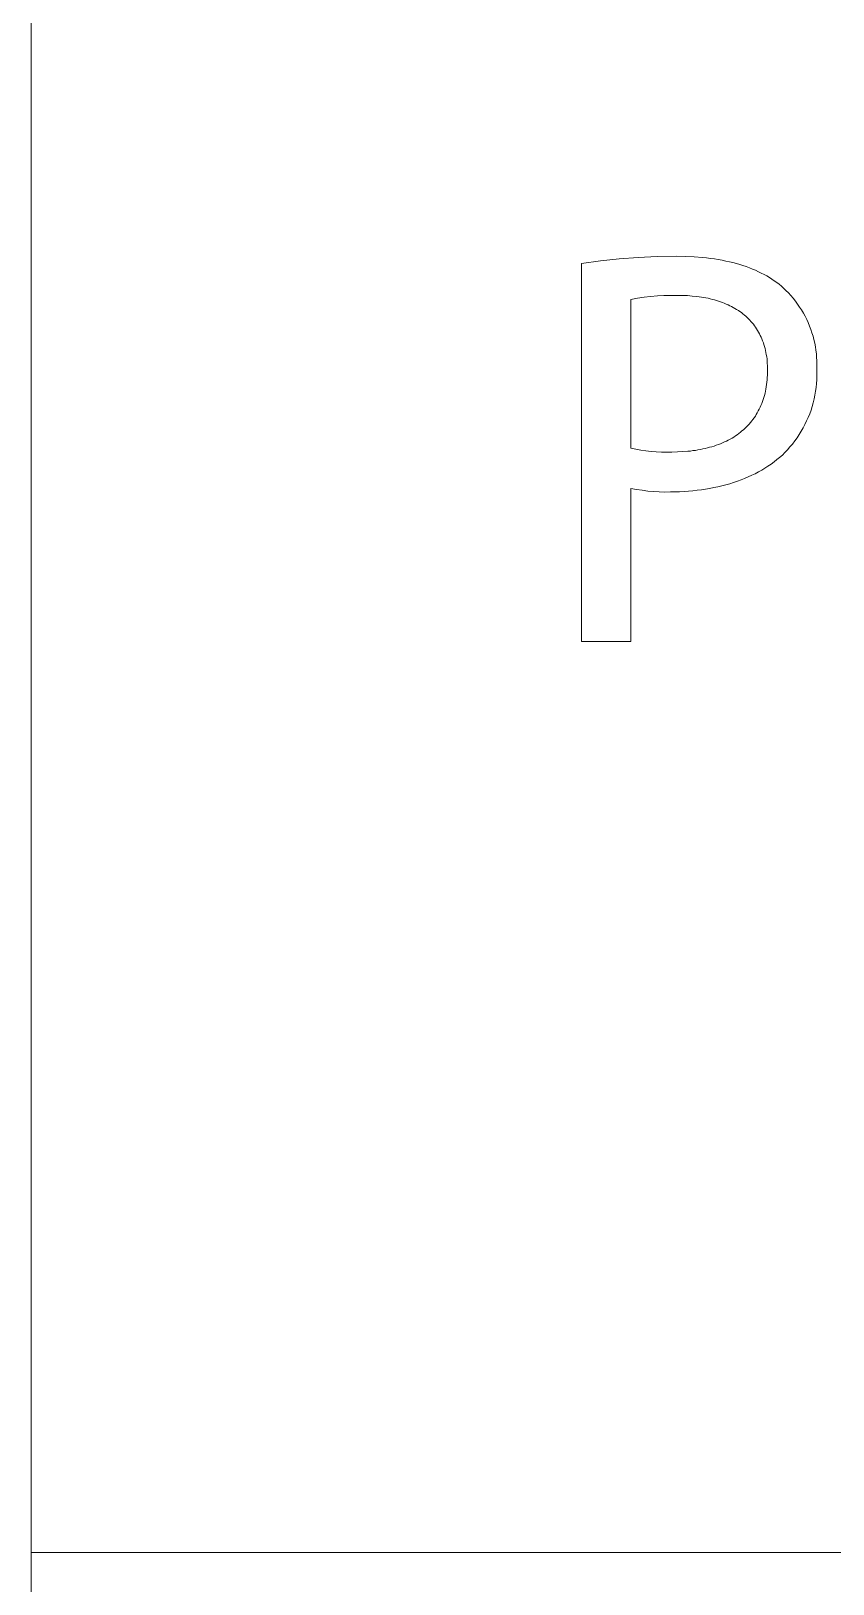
# Model space of a CAD drawing. Header units: millimetres. Extents: x 0 to 4030, y -54 to 2762.
# Drawn here: x 2507.2 to 2564.2, y 56.8 to 167.2 of the extents above; entities that cross this region are included whole.
import ezdxf

# ---------------------------------------------------------------- set-up
doc = ezdxf.new("R2010")
doc.units = ezdxf.units.MM
doc.header["$MEASUREMENT"] = 0
doc.layers.add('Domyślny', color=7, linetype='Continuous', true_color=0x000000)

msp = doc.modelspace()

# ---------------------------------------------------------------- linework, layer by layer
at = {"layer": 'Domyślny', "color": 18, "lineweight": 15, "true_color": 0x000000}
for p, q in [((2507.18, -53.58), (2507.18, 396.95)), ((2546.35, 150.68), (2547.69, 150.87)), ((2546.35, 123.81), (2546.35, 150.68)), ((2547.69, 150.87), (2549.03, 151.02)), ((2549.03, 151.02), (2550.38, 151.12)), ((2550.38, 151.12), (2551.73, 151.18)), ((2551.73, 151.18), (2553.09, 151.2)), ((2553.09, 151.2), (2553.73, 151.19)), ((2553.73, 151.19), (2554.35, 151.16)), ((2554.35, 151.16), (2554.94, 151.11)), ((2554.94, 151.11), (2555.23, 151.08)), ((2555.23, 151.08), (2555.52, 151.05)), ((2555.52, 151.05), (2555.8, 151.01)), ((2555.8, 151.01), (2556.07, 150.96)), ((2556.07, 150.96), (2556.34, 150.92)), ((2556.34, 150.92), (2556.6, 150.86)), ((2556.6, 150.86), (2556.86, 150.81)), ((2556.86, 150.81), (2557.11, 150.75)), ((2557.11, 150.75), (2557.36, 150.68)), ((2557.36, 150.68), (2557.6, 150.61)), ((2557.6, 150.61), (2557.83, 150.54)), ((2557.83, 150.54), (2558.06, 150.46)), ((2558.06, 150.46), (2558.29, 150.37)), ((2558.29, 150.37), (2558.51, 150.29)), ((2558.51, 150.29), (2558.72, 150.2)), ((2558.72, 150.2), (2558.93, 150.1)), ((2558.93, 150.1), (2559.13, 150)), ((2559.13, 150), (2559.33, 149.9)), ((2559.33, 149.9), (2559.52, 149.8)), ((2559.52, 149.8), (2559.71, 149.69)), ((2559.71, 149.69), (2559.89, 149.57)), ((2559.89, 149.57), (2560.06, 149.45)), ((2560.06, 149.45), (2560.23, 149.33)), ((2560.23, 149.33), (2560.4, 149.21)), ((2560.4, 149.21), (2560.56, 149.08)), ((2560.56, 149.08), (2560.71, 148.94)), ((2550.32, 148.21), (2549.85, 148.13)), ((2549.85, 148.13), (2549.85, 137.56)), ((2550.79, 148.29), (2550.32, 148.21)), ((2551.26, 148.34), (2550.79, 148.29)), ((2551.74, 148.39), (2551.26, 148.34)), ((2552.21, 148.41), (2551.74, 148.39)), ((2552.69, 148.42), (2552.21, 148.41)), ((2553.17, 148.42), (2552.69, 148.42)), ((2553.52, 148.42), (2553.17, 148.42)), ((2553.88, 148.4), (2553.52, 148.42)), ((2554.22, 148.37), (2553.88, 148.4)), ((2554.55, 148.34), (2554.22, 148.37)), ((2554.88, 148.29), (2554.55, 148.34)), ((2555.04, 148.27), (2554.88, 148.29)), ((2555.19, 148.24), (2555.04, 148.27)), ((2555.35, 148.21), (2555.19, 148.24)), ((2555.5, 148.17), (2555.35, 148.21)), ((2555.65, 148.13), (2555.5, 148.17)), ((2555.8, 148.09), (2555.65, 148.13)), ((2555.95, 148.05), (2555.8, 148.09)), ((2556.09, 148.01), (2555.95, 148.05)), ((2556.23, 147.96), (2556.09, 148.01)), ((2556.37, 147.91), (2556.23, 147.96)), ((2560.71, 148.94), (2560.89, 148.77)), ((2560.89, 148.77), (2561.07, 148.59)), ((2561.07, 148.59), (2561.24, 148.4)), ((2561.24, 148.4), (2561.41, 148.21)), ((2561.41, 148.21), (2561.57, 148.01)), ((2561.57, 148.01), (2561.72, 147.8)), ((2556.5, 147.86), (2556.37, 147.91)), ((2556.64, 147.8), (2556.5, 147.86)), ((2556.77, 147.74), (2556.64, 147.8)), ((2556.89, 147.68), (2556.77, 147.74)), ((2557.02, 147.62), (2556.89, 147.68)), ((2557.14, 147.55), (2557.02, 147.62)), ((2557.26, 147.49), (2557.14, 147.55)), ((2557.38, 147.42), (2557.26, 147.49)), ((2557.5, 147.34), (2557.38, 147.42)), ((2557.61, 147.27), (2557.5, 147.34)), ((2557.72, 147.19), (2557.61, 147.27)), ((2557.82, 147.11), (2557.72, 147.19)), ((2557.93, 147.02), (2557.82, 147.11)), ((2558.03, 146.93), (2557.93, 147.02)), ((2558.13, 146.85), (2558.03, 146.93)), ((2558.22, 146.75), (2558.13, 146.85)), ((2561.72, 147.8), (2561.86, 147.59)), ((2561.86, 147.59), (2562, 147.38)), ((2562, 147.38), (2562.13, 147.16)), ((2562.13, 147.16), (2562.25, 146.94)), ((2562.25, 146.94), (2562.37, 146.71)), ((2558.31, 146.66), (2558.22, 146.75)), ((2558.4, 146.56), (2558.31, 146.66)), ((2558.49, 146.46), (2558.4, 146.56)), ((2558.57, 146.36), (2558.49, 146.46)), ((2558.65, 146.25), (2558.57, 146.36)), ((2558.73, 146.15), (2558.65, 146.25)), ((2558.8, 146.04), (2558.73, 146.15)), ((2558.87, 145.92), (2558.8, 146.04)), ((2558.94, 145.81), (2558.87, 145.92)), ((2559, 145.69), (2558.94, 145.81)), ((2562.37, 146.71), (2562.47, 146.48)), ((2562.47, 146.48), (2562.57, 146.24)), ((2562.57, 146.24), (2562.66, 146)), ((2562.66, 146), (2562.74, 145.76)), ((2562.74, 145.76), (2562.82, 145.52)), ((2559.06, 145.57), (2559, 145.69)), ((2559.12, 145.44), (2559.06, 145.57)), ((2559.18, 145.32), (2559.12, 145.44)), ((2559.23, 145.19), (2559.18, 145.32)), ((2559.28, 145.05), (2559.23, 145.19)), ((2559.32, 144.92), (2559.28, 145.05)), ((2559.36, 144.78), (2559.32, 144.92)), ((2559.4, 144.64), (2559.36, 144.78)), ((2559.43, 144.5), (2559.4, 144.64)), ((2562.82, 145.52), (2562.88, 145.27)), ((2562.88, 145.27), (2562.94, 145.02)), ((2562.94, 145.02), (2562.98, 144.77)), ((2562.98, 144.77), (2563.02, 144.52)), ((2559.46, 144.35), (2559.43, 144.5)), ((2559.49, 144.21), (2559.46, 144.35)), ((2559.52, 144.06), (2559.49, 144.21)), ((2559.54, 143.9), (2559.52, 144.06)), ((2559.55, 143.75), (2559.54, 143.9)), ((2559.56, 143.59), (2559.55, 143.75)), ((2559.57, 143.42), (2559.56, 143.59)), ((2563.02, 144.52), (2563.05, 144.27)), ((2563.05, 144.27), (2563.07, 144.02)), ((2563.07, 144.02), (2563.09, 143.76)), ((2563.09, 143.76), (2563.09, 143.51)), ((2559.53, 142.24), (2559.55, 142.41)), ((2559.55, 142.41), (2559.56, 142.58)), ((2559.56, 142.58), (2559.57, 142.75)), ((2559.58, 143.26), (2559.57, 143.42)), ((2559.57, 142.75), (2559.58, 142.92)), ((2559.58, 143.09), (2559.58, 143.26)), ((2559.58, 142.92), (2559.58, 143.09)), ((2563.08, 142.42), (2563.07, 142.15)), ((2563.09, 143.51), (2563.08, 143.25)), ((2563.08, 143.25), (2563.09, 142.98)), ((2563.09, 142.7), (2563.08, 142.42)), ((2563.09, 142.98), (2563.09, 142.7)), ((2559.32, 141.16), (2559.36, 141.31)), ((2559.36, 141.31), (2559.4, 141.46)), ((2559.4, 141.46), (2559.43, 141.61)), ((2559.43, 141.61), (2559.46, 141.76)), ((2559.46, 141.76), (2559.49, 141.92)), ((2559.49, 141.92), (2559.51, 142.08)), ((2559.51, 142.08), (2559.53, 142.24)), ((2562.95, 141.33), (2562.9, 141.06)), ((2563, 141.6), (2562.95, 141.33)), ((2563.04, 141.87), (2563, 141.6)), ((2563.07, 142.15), (2563.04, 141.87)), ((2558.85, 140.08), (2558.92, 140.21)), ((2558.92, 140.21), (2558.99, 140.33)), ((2558.99, 140.33), (2559.05, 140.47)), ((2559.05, 140.47), (2559.11, 140.6)), ((2559.11, 140.6), (2559.17, 140.74)), ((2559.17, 140.74), (2559.22, 140.87)), ((2559.22, 140.87), (2559.27, 141.02)), ((2559.27, 141.02), (2559.32, 141.16)), ((2562.67, 140.26), (2562.58, 140)), ((2562.75, 140.52), (2562.67, 140.26)), ((2562.83, 140.79), (2562.75, 140.52)), ((2562.9, 141.06), (2562.83, 140.79)), ((2558.08, 139.07), (2558.18, 139.17)), ((2558.18, 139.17), (2558.27, 139.27)), ((2558.27, 139.27), (2558.37, 139.38)), ((2558.37, 139.38), (2558.46, 139.49)), ((2558.46, 139.49), (2558.54, 139.6)), ((2558.54, 139.6), (2558.63, 139.72)), ((2558.63, 139.72), (2558.71, 139.84)), ((2558.71, 139.84), (2558.78, 139.96)), ((2558.78, 139.96), (2558.85, 140.08)), ((2562.24, 139.24), (2562.11, 139)), ((2562.36, 139.49), (2562.24, 139.24)), ((2562.47, 139.74), (2562.36, 139.49)), ((2562.58, 140), (2562.47, 139.74)), ((2556.37, 137.93), (2556.51, 138)), ((2556.51, 138), (2556.65, 138.06)), ((2556.65, 138.06), (2556.78, 138.13)), ((2556.78, 138.13), (2556.92, 138.2)), ((2556.92, 138.2), (2557.05, 138.27)), ((2557.05, 138.27), (2557.17, 138.35)), ((2557.17, 138.35), (2557.3, 138.43)), ((2557.3, 138.43), (2557.42, 138.51)), ((2557.42, 138.51), (2557.54, 138.6)), ((2557.54, 138.6), (2557.65, 138.69)), ((2557.65, 138.69), (2557.76, 138.78)), ((2557.76, 138.78), (2557.87, 138.87)), ((2557.87, 138.87), (2557.98, 138.97)), ((2557.98, 138.97), (2558.08, 139.07)), ((2561.52, 138.07), (2561.35, 137.85)), ((2561.68, 138.29), (2561.52, 138.07)), ((2561.83, 138.52), (2561.68, 138.29)), ((2561.98, 138.76), (2561.83, 138.52)), ((2562.11, 139), (2561.98, 138.76)), ((2549.85, 137.56), (2550.21, 137.49)), ((2550.21, 137.49), (2550.57, 137.42)), ((2550.57, 137.42), (2550.93, 137.37)), ((2550.93, 137.37), (2551.3, 137.33)), ((2551.3, 137.33), (2551.66, 137.3)), ((2551.66, 137.3), (2552.03, 137.28)), ((2552.03, 137.28), (2552.4, 137.28)), ((2552.4, 137.28), (2552.76, 137.28)), ((2552.76, 137.28), (2553.16, 137.29)), ((2553.16, 137.29), (2553.54, 137.31)), ((2553.54, 137.31), (2553.91, 137.34)), ((2553.91, 137.34), (2554.09, 137.35)), ((2554.09, 137.35), (2554.27, 137.38)), ((2554.27, 137.38), (2554.45, 137.4)), ((2554.45, 137.4), (2554.63, 137.43)), ((2554.63, 137.43), (2554.8, 137.46)), ((2554.8, 137.46), (2554.97, 137.5)), ((2554.97, 137.5), (2555.13, 137.53)), ((2555.13, 137.53), (2555.3, 137.57)), ((2555.3, 137.57), (2555.46, 137.62)), ((2555.46, 137.62), (2555.62, 137.66)), ((2555.62, 137.66), (2555.77, 137.71)), ((2555.77, 137.71), (2555.93, 137.76)), ((2555.93, 137.76), (2556.08, 137.82)), ((2556.08, 137.82), (2556.22, 137.87)), ((2556.22, 137.87), (2556.37, 137.93)), ((2560.44, 136.9), (2560.24, 136.74)), ((2560.63, 137.07), (2560.44, 136.9)), ((2560.81, 137.25), (2560.63, 137.07)), ((2560.99, 137.43), (2560.81, 137.25)), ((2561.17, 137.64), (2560.99, 137.43)), ((2561.35, 137.85), (2561.17, 137.64)), ((2558.93, 135.87), (2558.69, 135.74)), ((2559.16, 136), (2558.93, 135.87)), ((2559.39, 136.14), (2559.16, 136)), ((2559.61, 136.28), (2559.39, 136.14)), ((2559.83, 136.43), (2559.61, 136.28)), ((2560.04, 136.58), (2559.83, 136.43)), ((2560.24, 136.74), (2560.04, 136.58)), ((2550.25, 134.62), (2549.85, 134.69)), ((2549.85, 134.69), (2549.85, 123.81)), ((2555.46, 134.69), (2555.17, 134.64)), ((2555.76, 134.75), (2555.46, 134.69)), ((2556.05, 134.81), (2555.76, 134.75)), ((2556.33, 134.88), (2556.05, 134.81)), ((2556.61, 134.95), (2556.33, 134.88)), ((2556.89, 135.03), (2556.61, 134.95)), ((2557.16, 135.11), (2556.89, 135.03)), ((2557.43, 135.2), (2557.16, 135.11)), ((2557.69, 135.3), (2557.43, 135.2)), ((2557.95, 135.4), (2557.69, 135.3)), ((2558.2, 135.51), (2557.95, 135.4)), ((2558.45, 135.63), (2558.2, 135.51)), ((2558.69, 135.74), (2558.45, 135.63)), ((2550.65, 134.56), (2550.25, 134.62)), ((2551.06, 134.51), (2550.65, 134.56)), ((2551.46, 134.47), (2551.06, 134.51)), ((2551.87, 134.45), (2551.46, 134.47)), ((2552.28, 134.44), (2551.87, 134.45)), ((2552.68, 134.45), (2552.28, 134.44)), ((2553, 134.45), (2552.68, 134.45)), ((2553.32, 134.46), (2553, 134.45)), ((2553.64, 134.48), (2553.32, 134.46)), ((2553.95, 134.5), (2553.64, 134.48)), ((2554.26, 134.52), (2553.95, 134.5)), ((2554.57, 134.56), (2554.26, 134.52)), ((2554.87, 134.6), (2554.57, 134.56)), ((2555.17, 134.64), (2554.87, 134.6)), ((2549.85, 123.81), (2546.35, 123.81)), ((2507.18, 59.04), (4026.42, 59.04))]:
    msp.add_line(p, q, dxfattribs=at)

doc.saveas('drawing.dxf')
